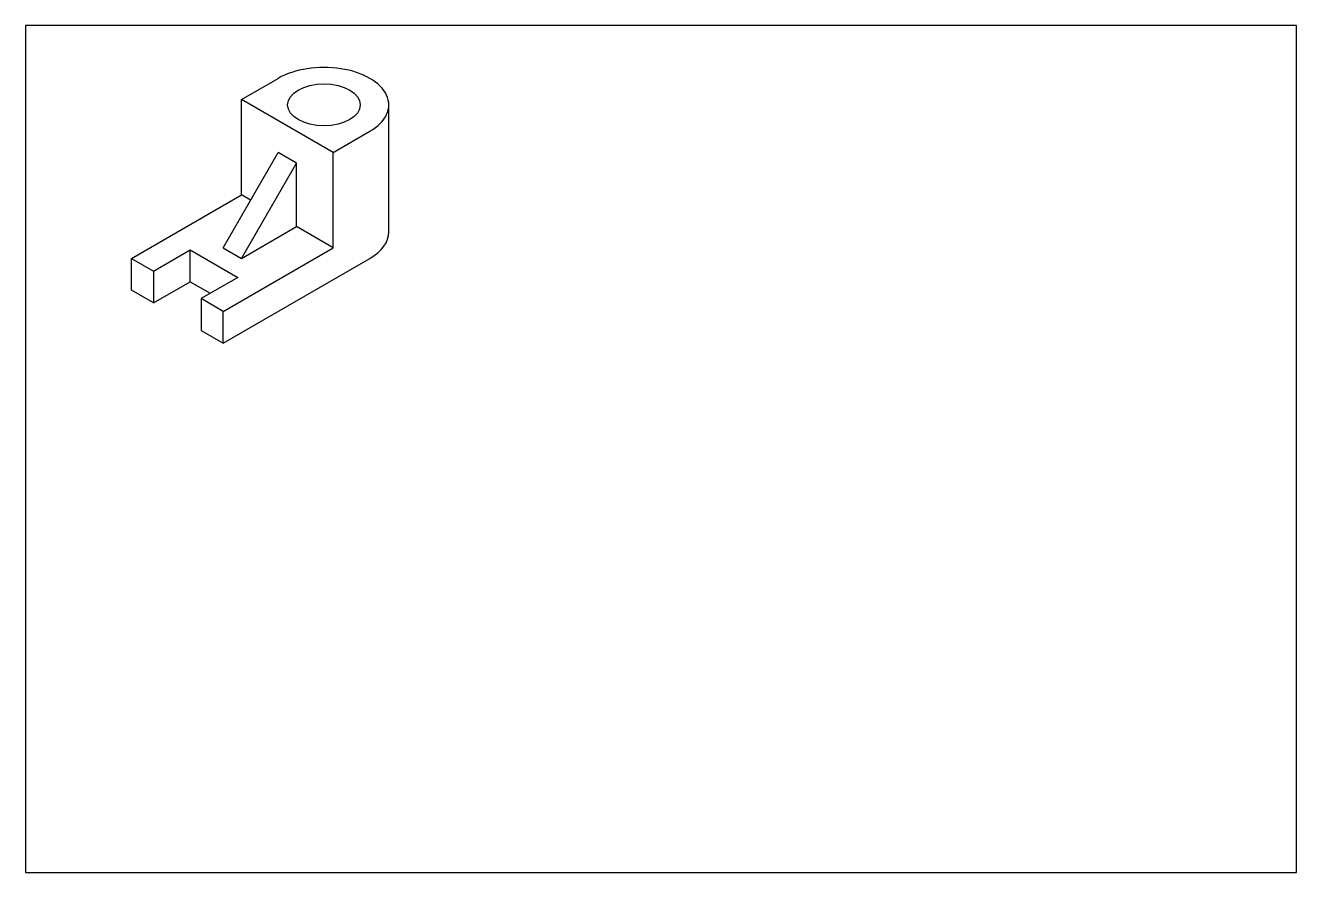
# Model space of a CAD drawing. Header units: millimetres. Extents: x 0 to 600, y 0 to 400.
import ezdxf

# ---------------------------------------------------------------- set-up
doc = ezdxf.new("R2010")
doc.units = ezdxf.units.MM
doc.layers.get('0').update_dxf_attribs({"true_color": 0xe7f0ff})

msp = doc.modelspace()

# ---------------------------------------------------------------- linework, layer by layer
for p, q in [((101.96, 365), (119.28, 375)), ((101.96, 320), (101.96, 365)), ((145.26, 340), (101.96, 365)), ((171.55, 302.5), (171.55, 362.5)), ((145.26, 340), (162.58, 350)), ((93.3, 295), (119.28, 340)), ((127.94, 335), (119.28, 340)), ((145.26, 295), (145.26, 340)), ((101.96, 290), (127.94, 335)), ((127.94, 305), (127.94, 335)), ((50, 290), (101.96, 320)), ((106.29, 317.5), (101.96, 320)), ((101.96, 290), (127.94, 305)), ((145.26, 295), (127.94, 305)), ((60.39, 284), (77.71, 294)), ((77.71, 294), (100.23, 281)), ((77.71, 279), (77.71, 294)), ((93.3, 265), (145.26, 295)), ((93.3, 295), (101.96, 290)), ((50, 275), (50, 290)), ((50, 290), (60.39, 284)), ((93.3, 250), (162.58, 290)), ((60.39, 284), (60.39, 269)), ((60.39, 269), (77.71, 279)), ((77.71, 279), (87.24, 273.5)), ((100.23, 281), (82.91, 271)), ((60.39, 269), (50, 275)), ((93.3, 265), (82.91, 271)), ((82.91, 271), (82.91, 256)), ((93.3, 250), (93.3, 265)), ((82.91, 256), (93.3, 250))]:
    msp.add_line(p, q)
msp.add_lwpolyline([(0, 0), (600, 0), (600, 400), (0, 400)], close=True)
for centre, end_param in [((140.93, 362.5), 5.497787), ((140.93, 302.5), 3.141593)]:
    msp.add_ellipse(centre, major_axis=(-30.62, 0), ratio=0.57735, start_param=2.356194, end_param=end_param)
msp.add_ellipse((140.93, 362.5), major_axis=(-17.15, 0), ratio=0.57735)

doc.saveas('drawing.dxf')
